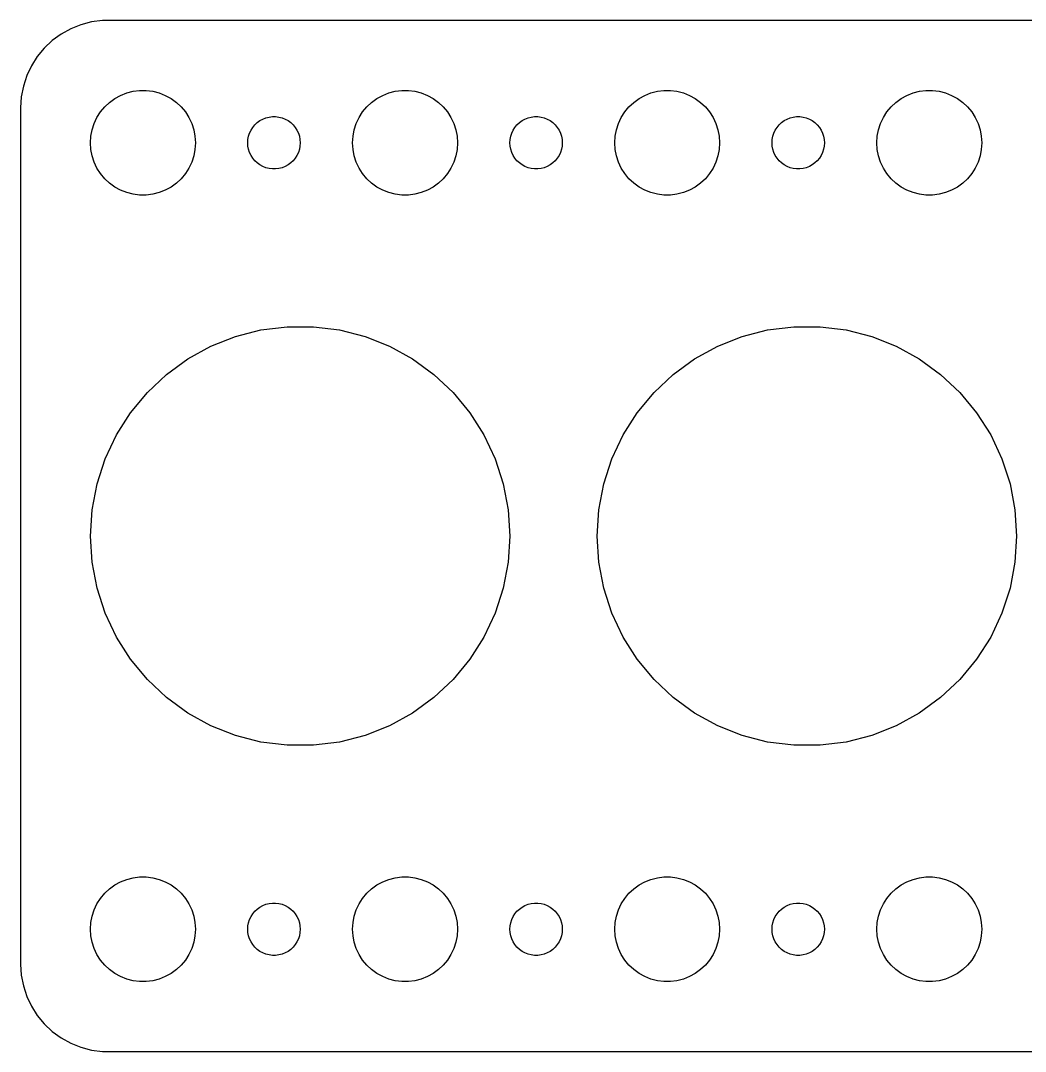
# Model space of a CAD drawing. Header units: metres. Extents: x -60 to 60, y 40 to 98.
# Drawn here: x -59.5 to -2, y 39.5 to 98.5 of the extents above; entities that cross this region are included whole.
import ezdxf

# ---------------------------------------------------------------- set-up
doc = ezdxf.new("R2010")
doc.units = ezdxf.units.M

msp = doc.modelspace()

# ---------------------------------------------------------------- linework, layer by layer
for p, q in [((-56.6289, 98.0241), (-57.1791, 97.7216)), ((-56.0451, 98.2553), (-56.6289, 98.0241)), ((-55.4369, 98.4114), (-56.0451, 98.2553)), ((-54.8139, 98.4901), (-55.4369, 98.4114)), ((54.8139, 98.4901), (-54.8139, 98.4901)), ((-57.6871, 97.3526), (-58.1448, 96.9227)), ((-57.1791, 97.7216), (-57.6871, 97.3526)), ((-58.1448, 96.9227), (-58.5451, 96.4389)), ((-58.5451, 96.4389), (-58.8815, 95.9088)), ((-58.8815, 95.9088), (-59.1489, 95.3406)), ((-59.1489, 95.3406), (-59.3429, 94.7434)), ((-59.3429, 94.7434), (-59.4606, 94.1267)), ((-53.427, 94.3532), (-53.0621, 94.4469)), ((-53.0621, 94.4469), (-52.6884, 94.4941)), ((-52.6884, 94.4941), (-52.3116, 94.4941)), ((-52.3116, 94.4941), (-51.9379, 94.4469)), ((-51.9379, 94.4469), (-51.5729, 94.3532)), ((-38.427, 94.3532), (-38.0621, 94.4469)), ((-38.0621, 94.4469), (-37.6884, 94.4941)), ((-37.6884, 94.4941), (-37.3116, 94.4941)), ((-37.3116, 94.4941), (-36.9379, 94.4469)), ((-36.9379, 94.4469), (-36.5729, 94.3532)), ((-23.427, 94.3532), (-23.0621, 94.4469)), ((-23.0621, 94.4469), (-22.6884, 94.4941)), ((-22.6884, 94.4941), (-22.3116, 94.4941)), ((-22.3116, 94.4941), (-21.9379, 94.4469)), ((-21.9379, 94.4469), (-21.5729, 94.3532)), ((-8.42705, 94.3532), (-8.06213, 94.4469)), ((-8.06213, 94.4469), (-7.68837, 94.4941)), ((-7.68837, 94.4941), (-7.31161, 94.4941)), ((-7.31161, 94.4941), (-6.93785, 94.4469)), ((-6.93785, 94.4469), (-6.57294, 94.3532)), ((-59.4606, 94.1267), (-59.5, 93.5)), ((-54.6869, 93.5536), (-54.4123, 93.8115)), ((-54.4123, 93.8115), (-54.1075, 94.033)), ((-54.1075, 94.033), (-53.7773, 94.2145)), ((-53.7773, 94.2145), (-53.427, 94.3532)), ((-51.5729, 94.3532), (-51.2227, 94.2145)), ((-51.2227, 94.2145), (-50.8925, 94.033)), ((-50.8925, 94.033), (-50.5877, 93.8115)), ((-50.5877, 93.8115), (-50.3131, 93.5536)), ((-39.6869, 93.5536), (-39.4123, 93.8115)), ((-39.4123, 93.8115), (-39.1075, 94.033)), ((-39.1075, 94.033), (-38.7773, 94.2145)), ((-38.7773, 94.2145), (-38.427, 94.3532)), ((-36.5729, 94.3532), (-36.2227, 94.2145)), ((-36.2227, 94.2145), (-35.8925, 94.033)), ((-35.8925, 94.033), (-35.5877, 93.8115)), ((-35.5877, 93.8115), (-35.3131, 93.5536)), ((-24.6869, 93.5536), (-24.4123, 93.8115)), ((-24.4123, 93.8115), (-24.1075, 94.033)), ((-24.1075, 94.033), (-23.7773, 94.2145)), ((-23.7773, 94.2145), (-23.427, 94.3532)), ((-21.5729, 94.3532), (-21.2227, 94.2145)), ((-21.2227, 94.2145), (-20.8925, 94.033)), ((-20.8925, 94.033), (-20.5877, 93.8115)), ((-20.5877, 93.8115), (-20.3131, 93.5536)), ((-9.6869, 93.5536), (-9.41226, 93.8115)), ((-9.41226, 93.8115), (-9.10747, 94.033)), ((-9.10747, 94.033), (-8.77733, 94.2145)), ((-8.77733, 94.2145), (-8.42705, 94.3532)), ((-6.57294, 94.3532), (-6.22266, 94.2145)), ((-6.22266, 94.2145), (-5.89252, 94.033)), ((-5.89252, 94.033), (-5.58772, 93.8115)), ((-5.58772, 93.8115), (-5.31308, 93.5536)), ((-59.5, 93.5), (-59.5, 44.5)), ((-55.1289, 92.9453), (-54.927, 93.2634)), ((-54.927, 93.2634), (-54.6869, 93.5536)), ((-50.3131, 93.5536), (-50.0729, 93.2634)), ((-50.0729, 93.2634), (-49.8711, 92.9453)), ((-40.1289, 92.9453), (-39.927, 93.2634)), ((-39.927, 93.2634), (-39.6869, 93.5536)), ((-35.3131, 93.5536), (-35.0729, 93.2634)), ((-35.0729, 93.2634), (-34.8711, 92.9453)), ((-25.1289, 92.9453), (-24.927, 93.2634)), ((-24.927, 93.2634), (-24.6869, 93.5536)), ((-20.3131, 93.5536), (-20.0729, 93.2634)), ((-20.0729, 93.2634), (-19.8711, 92.9453)), ((-10.1289, 92.9453), (-9.92705, 93.2634)), ((-9.92705, 93.2634), (-9.6869, 93.5536)), ((-5.31308, 93.5536), (-5.07294, 93.2634)), ((-5.07294, 93.2634), (-4.87108, 92.9453)), ((-55.4057, 92.2461), (-55.2893, 92.6044)), ((-55.2893, 92.6044), (-55.1289, 92.9453)), ((-49.8711, 92.9453), (-49.7107, 92.6044)), ((-49.7107, 92.6044), (-49.5942, 92.2461)), ((-46.0934, 92.5268), (-45.9561, 92.6558)), ((-45.9561, 92.6558), (-45.8037, 92.7665)), ((-45.8037, 92.7665), (-45.6387, 92.8572)), ((-45.6387, 92.8572), (-45.4635, 92.9266)), ((-45.4635, 92.9266), (-45.2811, 92.9734)), ((-45.2811, 92.9734), (-45.0942, 92.997)), ((-45.0942, 92.997), (-44.9058, 92.997)), ((-44.9058, 92.997), (-44.7189, 92.9734)), ((-44.7189, 92.9734), (-44.5365, 92.9266)), ((-44.5365, 92.9266), (-44.3613, 92.8572)), ((-44.3613, 92.8572), (-44.1963, 92.7665)), ((-44.1963, 92.7665), (-44.0439, 92.6558)), ((-44.0439, 92.6558), (-43.9065, 92.5268)), ((-40.4057, 92.2461), (-40.2893, 92.6044)), ((-40.2893, 92.6044), (-40.1289, 92.9453)), ((-34.8711, 92.9453), (-34.7107, 92.6044)), ((-34.7107, 92.6044), (-34.5942, 92.2461)), ((-31.0934, 92.5268), (-30.9561, 92.6558)), ((-30.9561, 92.6558), (-30.8037, 92.7665)), ((-30.8037, 92.7665), (-30.6387, 92.8572)), ((-30.6387, 92.8572), (-30.4635, 92.9266)), ((-30.4635, 92.9266), (-30.2811, 92.9734)), ((-30.2811, 92.9734), (-30.0942, 92.997)), ((-30.0942, 92.997), (-29.9058, 92.997)), ((-29.9058, 92.997), (-29.7189, 92.9734)), ((-29.7189, 92.9734), (-29.5365, 92.9266)), ((-29.5365, 92.9266), (-29.3613, 92.8572)), ((-29.3613, 92.8572), (-29.1963, 92.7665)), ((-29.1963, 92.7665), (-29.0439, 92.6558)), ((-29.0439, 92.6558), (-28.9065, 92.5268)), ((-25.4057, 92.2461), (-25.2893, 92.6044)), ((-25.2893, 92.6044), (-25.1289, 92.9453)), ((-19.8711, 92.9453), (-19.7107, 92.6044)), ((-19.7107, 92.6044), (-19.5942, 92.2461)), ((-16.0934, 92.5268), (-15.9561, 92.6558)), ((-15.9561, 92.6558), (-15.8037, 92.7665)), ((-15.8037, 92.7665), (-15.6387, 92.8572)), ((-15.6387, 92.8572), (-15.4635, 92.9266)), ((-15.4635, 92.9266), (-15.2811, 92.9734)), ((-15.2811, 92.9734), (-15.0942, 92.997)), ((-15.0942, 92.997), (-14.9058, 92.997)), ((-14.9058, 92.997), (-14.7189, 92.9734)), ((-14.7189, 92.9734), (-14.5365, 92.9266)), ((-14.5365, 92.9266), (-14.3613, 92.8572)), ((-14.3613, 92.8572), (-14.1963, 92.7665)), ((-14.1963, 92.7665), (-14.0439, 92.6558)), ((-14.0439, 92.6558), (-13.9065, 92.5268)), ((-10.4057, 92.2461), (-10.2893, 92.6044)), ((-10.2893, 92.6044), (-10.1289, 92.9453)), ((-4.87108, 92.9453), (-4.71066, 92.6044)), ((-4.71066, 92.6044), (-4.59424, 92.2461)), ((-55.4763, 91.876), (-55.4057, 92.2461)), ((-49.5942, 92.2461), (-49.5237, 91.876)), ((-46.4529, 91.873), (-46.3947, 92.0522)), ((-46.3947, 92.0522), (-46.3145, 92.2226)), ((-46.3145, 92.2226), (-46.2135, 92.3817)), ((-46.2135, 92.3817), (-46.0934, 92.5268)), ((-43.9065, 92.5268), (-43.7865, 92.3817)), ((-43.7865, 92.3817), (-43.6855, 92.2226)), ((-43.6855, 92.2226), (-43.6053, 92.0522)), ((-43.6053, 92.0522), (-43.5471, 91.873)), ((-40.4763, 91.876), (-40.4057, 92.2461)), ((-34.5942, 92.2461), (-34.5237, 91.876)), ((-31.4529, 91.873), (-31.3947, 92.0522)), ((-31.3947, 92.0522), (-31.3145, 92.2226)), ((-31.3145, 92.2226), (-31.2135, 92.3817)), ((-31.2135, 92.3817), (-31.0934, 92.5268)), ((-28.9065, 92.5268), (-28.7865, 92.3817)), ((-28.7865, 92.3817), (-28.6855, 92.2226)), ((-28.6855, 92.2226), (-28.6053, 92.0522)), ((-28.6053, 92.0522), (-28.5471, 91.873)), ((-25.4763, 91.876), (-25.4057, 92.2461)), ((-19.5942, 92.2461), (-19.5237, 91.876)), ((-16.4529, 91.873), (-16.3947, 92.0522)), ((-16.3947, 92.0522), (-16.3145, 92.2226)), ((-16.3145, 92.2226), (-16.2135, 92.3817)), ((-16.2135, 92.3817), (-16.0934, 92.5268)), ((-13.9065, 92.5268), (-13.7865, 92.3817)), ((-13.7865, 92.3817), (-13.6855, 92.2226)), ((-13.6855, 92.2226), (-13.6053, 92.0522)), ((-13.6053, 92.0522), (-13.5471, 91.873)), ((-10.4763, 91.876), (-10.4057, 92.2461)), ((-4.59424, 92.2461), (-4.52365, 91.876)), ((-55.5, 91.5), (-55.4763, 91.876)), ((-55.4763, 91.124), (-55.5, 91.5)), ((-49.5237, 91.876), (-49.5, 91.5)), ((-49.5, 91.5), (-49.5237, 91.124)), ((-46.5, 91.5), (-46.4882, 91.688)), ((-46.4882, 91.312), (-46.5, 91.5)), ((-46.4882, 91.688), (-46.4529, 91.873)), ((-43.5471, 91.873), (-43.5118, 91.688)), ((-43.5118, 91.688), (-43.5, 91.5)), ((-43.5, 91.5), (-43.5118, 91.312)), ((-40.5, 91.5), (-40.4763, 91.876)), ((-40.4763, 91.124), (-40.5, 91.5)), ((-34.5237, 91.876), (-34.5, 91.5)), ((-34.5, 91.5), (-34.5237, 91.124)), ((-31.5, 91.5), (-31.4882, 91.688)), ((-31.4882, 91.312), (-31.5, 91.5)), ((-31.4882, 91.688), (-31.4529, 91.873)), ((-28.5471, 91.873), (-28.5118, 91.688)), ((-28.5118, 91.688), (-28.5, 91.5)), ((-28.5, 91.5), (-28.5118, 91.312)), ((-25.5, 91.5), (-25.4763, 91.876)), ((-25.4763, 91.124), (-25.5, 91.5)), ((-19.5237, 91.876), (-19.5, 91.5)), ((-19.5, 91.5), (-19.5237, 91.124)), ((-16.5, 91.5), (-16.4882, 91.688)), ((-16.4882, 91.312), (-16.5, 91.5)), ((-16.4882, 91.688), (-16.4529, 91.873)), ((-13.5471, 91.873), (-13.5118, 91.688)), ((-13.5118, 91.688), (-13.5, 91.5)), ((-13.5, 91.5), (-13.5118, 91.312)), ((-10.5, 91.5), (-10.4763, 91.876)), ((-10.4763, 91.124), (-10.5, 91.5)), ((-4.52365, 91.876), (-4.5, 91.5)), ((-4.5, 91.5), (-4.52365, 91.124)), ((-55.4057, 90.7539), (-55.4763, 91.124)), ((-49.5237, 91.124), (-49.5942, 90.7539)), ((-46.4529, 91.127), (-46.4882, 91.312)), ((-46.3947, 90.9478), (-46.4529, 91.127)), ((-46.3145, 90.7774), (-46.3947, 90.9478)), ((-43.6053, 90.9478), (-43.6855, 90.7774)), ((-43.5471, 91.127), (-43.6053, 90.9478)), ((-43.5118, 91.312), (-43.5471, 91.127)), ((-40.4057, 90.7539), (-40.4763, 91.124)), ((-34.5237, 91.124), (-34.5942, 90.7539)), ((-31.4529, 91.127), (-31.4882, 91.312)), ((-31.3947, 90.9478), (-31.4529, 91.127)), ((-31.3145, 90.7774), (-31.3947, 90.9478)), ((-28.6053, 90.9478), (-28.6855, 90.7774)), ((-28.5471, 91.127), (-28.6053, 90.9478)), ((-28.5118, 91.312), (-28.5471, 91.127)), ((-25.4057, 90.7539), (-25.4763, 91.124)), ((-19.5237, 91.124), (-19.5942, 90.7539)), ((-16.4529, 91.127), (-16.4882, 91.312)), ((-16.3947, 90.9478), (-16.4529, 91.127)), ((-16.3145, 90.7774), (-16.3947, 90.9478)), ((-13.6053, 90.9478), (-13.6855, 90.7774)), ((-13.5471, 91.127), (-13.6053, 90.9478)), ((-13.5118, 91.312), (-13.5471, 91.127)), ((-10.4057, 90.7539), (-10.4763, 91.124)), ((-4.52365, 91.124), (-4.59424, 90.7539)), ((-55.2893, 90.3956), (-55.4057, 90.7539)), ((-55.1289, 90.0547), (-55.2893, 90.3956)), ((-49.7107, 90.3956), (-49.8711, 90.0547)), ((-49.5942, 90.7539), (-49.7107, 90.3956)), ((-46.2135, 90.6183), (-46.3145, 90.7774)), ((-46.0934, 90.4732), (-46.2135, 90.6183)), ((-45.9561, 90.3442), (-46.0934, 90.4732)), ((-45.8037, 90.2335), (-45.9561, 90.3442)), ((-44.0439, 90.3442), (-44.1963, 90.2335)), ((-43.9065, 90.4732), (-44.0439, 90.3442)), ((-43.7865, 90.6183), (-43.9065, 90.4732)), ((-43.6855, 90.7774), (-43.7865, 90.6183)), ((-40.2893, 90.3956), (-40.4057, 90.7539)), ((-40.1289, 90.0547), (-40.2893, 90.3956)), ((-34.7107, 90.3956), (-34.8711, 90.0547)), ((-34.5942, 90.7539), (-34.7107, 90.3956)), ((-31.2135, 90.6183), (-31.3145, 90.7774)), ((-31.0934, 90.4732), (-31.2135, 90.6183)), ((-30.9561, 90.3442), (-31.0934, 90.4732)), ((-30.8037, 90.2335), (-30.9561, 90.3442)), ((-29.0439, 90.3442), (-29.1963, 90.2335)), ((-28.9065, 90.4732), (-29.0439, 90.3442)), ((-28.7865, 90.6183), (-28.9065, 90.4732)), ((-28.6855, 90.7774), (-28.7865, 90.6183)), ((-25.2893, 90.3956), (-25.4057, 90.7539)), ((-25.1289, 90.0547), (-25.2893, 90.3956)), ((-19.7107, 90.3956), (-19.8711, 90.0547)), ((-19.5942, 90.7539), (-19.7107, 90.3956)), ((-16.2135, 90.6183), (-16.3145, 90.7774)), ((-16.0934, 90.4732), (-16.2135, 90.6183)), ((-15.9561, 90.3442), (-16.0934, 90.4732)), ((-15.8037, 90.2335), (-15.9561, 90.3442)), ((-14.0439, 90.3442), (-14.1963, 90.2335)), ((-13.9065, 90.4732), (-14.0439, 90.3442)), ((-13.7865, 90.6183), (-13.9065, 90.4732)), ((-13.6855, 90.7774), (-13.7865, 90.6183)), ((-10.2893, 90.3956), (-10.4057, 90.7539)), ((-10.1289, 90.0547), (-10.2893, 90.3956)), ((-4.71066, 90.3956), (-4.87108, 90.0547)), ((-4.59424, 90.7539), (-4.71066, 90.3956)), ((-54.927, 89.7366), (-55.1289, 90.0547)), ((-54.6869, 89.4464), (-54.927, 89.7366)), ((-50.0729, 89.7366), (-50.3131, 89.4464)), ((-49.8711, 90.0547), (-50.0729, 89.7366)), ((-45.6387, 90.1427), (-45.8037, 90.2335)), ((-45.4635, 90.0734), (-45.6387, 90.1427)), ((-45.2811, 90.0266), (-45.4635, 90.0734)), ((-45.0942, 90.003), (-45.2811, 90.0266)), ((-44.9058, 90.003), (-45.0942, 90.003)), ((-44.7189, 90.0266), (-44.9058, 90.003)), ((-44.5365, 90.0734), (-44.7189, 90.0266)), ((-44.3613, 90.1427), (-44.5365, 90.0734)), ((-44.1963, 90.2335), (-44.3613, 90.1427)), ((-39.927, 89.7366), (-40.1289, 90.0547)), ((-39.6869, 89.4464), (-39.927, 89.7366)), ((-35.0729, 89.7366), (-35.3131, 89.4464)), ((-34.8711, 90.0547), (-35.0729, 89.7366)), ((-30.6387, 90.1427), (-30.8037, 90.2335)), ((-30.4635, 90.0734), (-30.6387, 90.1427)), ((-30.2811, 90.0266), (-30.4635, 90.0734)), ((-30.0942, 90.003), (-30.2811, 90.0266)), ((-29.9058, 90.003), (-30.0942, 90.003)), ((-29.7189, 90.0266), (-29.9058, 90.003)), ((-29.5365, 90.0734), (-29.7189, 90.0266)), ((-29.3613, 90.1427), (-29.5365, 90.0734)), ((-29.1963, 90.2335), (-29.3613, 90.1427)), ((-24.927, 89.7366), (-25.1289, 90.0547)), ((-24.6869, 89.4464), (-24.927, 89.7366)), ((-20.0729, 89.7366), (-20.3131, 89.4464)), ((-19.8711, 90.0547), (-20.0729, 89.7366)), ((-15.6387, 90.1427), (-15.8037, 90.2335)), ((-15.4635, 90.0734), (-15.6387, 90.1427)), ((-15.2811, 90.0266), (-15.4635, 90.0734)), ((-15.0942, 90.003), (-15.2811, 90.0266)), ((-14.9058, 90.003), (-15.0942, 90.003)), ((-14.7189, 90.0266), (-14.9058, 90.003)), ((-14.5365, 90.0734), (-14.7189, 90.0266)), ((-14.3613, 90.1427), (-14.5365, 90.0734)), ((-14.1963, 90.2335), (-14.3613, 90.1427)), ((-9.92705, 89.7366), (-10.1289, 90.0547)), ((-9.6869, 89.4464), (-9.92705, 89.7366)), ((-5.07294, 89.7366), (-5.31308, 89.4464)), ((-4.87108, 90.0547), (-5.07294, 89.7366)), ((-54.4123, 89.1884), (-54.6869, 89.4464)), ((-54.1075, 88.967), (-54.4123, 89.1884)), ((-50.5877, 89.1884), (-50.8925, 88.967)), ((-50.3131, 89.4464), (-50.5877, 89.1884)), ((-39.4123, 89.1884), (-39.6869, 89.4464)), ((-39.1075, 88.967), (-39.4123, 89.1884)), ((-35.5877, 89.1884), (-35.8925, 88.967)), ((-35.3131, 89.4464), (-35.5877, 89.1884)), ((-24.4123, 89.1884), (-24.6869, 89.4464)), ((-24.1075, 88.967), (-24.4123, 89.1884)), ((-20.5877, 89.1884), (-20.8925, 88.967)), ((-20.3131, 89.4464), (-20.5877, 89.1884)), ((-9.41226, 89.1884), (-9.6869, 89.4464)), ((-9.10747, 88.967), (-9.41226, 89.1884)), ((-5.58772, 89.1884), (-5.89252, 88.967)), ((-5.31308, 89.4464), (-5.58772, 89.1884)), ((-53.7773, 88.7855), (-54.1075, 88.967)), ((-53.427, 88.6468), (-53.7773, 88.7855)), ((-53.0621, 88.5531), (-53.427, 88.6468)), ((-52.6884, 88.5059), (-53.0621, 88.5531)), ((-52.3116, 88.5059), (-52.6884, 88.5059)), ((-51.9379, 88.5531), (-52.3116, 88.5059)), ((-51.5729, 88.6468), (-51.9379, 88.5531)), ((-51.2227, 88.7855), (-51.5729, 88.6468)), ((-50.8925, 88.967), (-51.2227, 88.7855)), ((-38.7773, 88.7855), (-39.1075, 88.967)), ((-38.427, 88.6468), (-38.7773, 88.7855)), ((-38.0621, 88.5531), (-38.427, 88.6468)), ((-37.6884, 88.5059), (-38.0621, 88.5531)), ((-37.3116, 88.5059), (-37.6884, 88.5059)), ((-36.9379, 88.5531), (-37.3116, 88.5059)), ((-36.5729, 88.6468), (-36.9379, 88.5531)), ((-36.2227, 88.7855), (-36.5729, 88.6468)), ((-35.8925, 88.967), (-36.2227, 88.7855)), ((-23.7773, 88.7855), (-24.1075, 88.967)), ((-23.427, 88.6468), (-23.7773, 88.7855)), ((-23.0621, 88.5531), (-23.427, 88.6468)), ((-22.6884, 88.5059), (-23.0621, 88.5531)), ((-22.3116, 88.5059), (-22.6884, 88.5059)), ((-21.9379, 88.5531), (-22.3116, 88.5059)), ((-21.5729, 88.6468), (-21.9379, 88.5531)), ((-21.2227, 88.7855), (-21.5729, 88.6468)), ((-20.8925, 88.967), (-21.2227, 88.7855)), ((-8.77733, 88.7855), (-9.10747, 88.967)), ((-8.42705, 88.6468), (-8.77733, 88.7855)), ((-8.06213, 88.5531), (-8.42705, 88.6468)), ((-7.68837, 88.5059), (-8.06213, 88.5531)), ((-7.31161, 88.5059), (-7.68837, 88.5059)), ((-6.93785, 88.5531), (-7.31161, 88.5059)), ((-6.57294, 88.6468), (-6.93785, 88.5531)), ((-6.22266, 88.7855), (-6.57294, 88.6468)), ((-5.89252, 88.967), (-6.22266, 88.7855)), ((-45.7486, 80.7874), (-44.2535, 80.9763)), ((-44.2535, 80.9763), (-42.7465, 80.9763)), ((-42.7465, 80.9763), (-41.2514, 80.7874)), ((-16.7486, 80.7874), (-15.2535, 80.9763)), ((-15.2535, 80.9763), (-13.7465, 80.9763)), ((-13.7465, 80.9763), (-12.2514, 80.7874)), ((-48.6093, 79.8579), (-47.2082, 80.4127)), ((-47.2082, 80.4127), (-45.7486, 80.7874)), ((-41.2514, 80.7874), (-39.7918, 80.4127)), ((-39.7918, 80.4127), (-38.3906, 79.8579)), ((-19.6093, 79.8579), (-18.2082, 80.4127)), ((-18.2082, 80.4127), (-16.7486, 80.7874)), ((-12.2514, 80.7874), (-10.7918, 80.4127)), ((-10.7918, 80.4127), (-9.39064, 79.8579)), ((-49.9299, 79.1319), (-48.6093, 79.8579)), ((-38.3906, 79.8579), (-37.0701, 79.1319)), ((-20.9299, 79.1319), (-19.6093, 79.8579)), ((-9.39064, 79.8579), (-8.07007, 79.1319)), ((-51.1491, 78.2462), (-49.9299, 79.1319)), ((-37.0701, 79.1319), (-35.8509, 78.2462)), ((-22.1491, 78.2462), (-20.9299, 79.1319)), ((-8.07007, 79.1319), (-6.85091, 78.2462)), ((-52.2476, 77.2146), (-51.1491, 78.2462)), ((-35.8509, 78.2462), (-34.7524, 77.2146)), ((-23.2476, 77.2146), (-22.1491, 78.2462)), ((-6.85091, 78.2462), (-5.75237, 77.2146)), ((-53.2082, 76.0534), (-52.2476, 77.2146)), ((-34.7524, 77.2146), (-33.7918, 76.0534)), ((-24.2082, 76.0534), (-23.2476, 77.2146)), ((-5.75237, 77.2146), (-4.79179, 76.0534)), ((-54.0157, 74.781), (-53.2082, 76.0534)), ((-33.7918, 76.0534), (-32.9843, 74.781)), ((-25.0157, 74.781), (-24.2082, 76.0534)), ((-4.79179, 76.0534), (-3.98431, 74.781)), ((-54.6573, 73.4175), (-54.0157, 74.781)), ((-32.9843, 74.781), (-32.3427, 73.4175)), ((-25.6573, 73.4175), (-25.0157, 74.781)), ((-3.98431, 74.781), (-3.34268, 73.4175)), ((-55.123, 71.9843), (-54.6573, 73.4175)), ((-32.3427, 73.4175), (-31.877, 71.9843)), ((-26.123, 71.9843), (-25.6573, 73.4175)), ((-3.34268, 73.4175), (-2.877, 71.9843)), ((-55.4054, 70.504), (-55.123, 71.9843)), ((-31.877, 71.9843), (-31.5946, 70.504)), ((-26.4054, 70.504), (-26.123, 71.9843)), ((-2.877, 71.9843), (-2.59462, 70.504)), ((-55.5, 69), (-55.4054, 70.504)), ((-31.5946, 70.504), (-31.5, 69)), ((-26.5, 69), (-26.4054, 70.504)), ((-2.59462, 70.504), (-2.5, 69)), ((-55.4054, 67.496), (-55.5, 69)), ((-31.5, 69), (-31.5946, 67.496)), ((-26.4054, 67.496), (-26.5, 69)), ((-2.5, 69), (-2.59462, 67.496)), ((-55.123, 66.0157), (-55.4054, 67.496)), ((-31.5946, 67.496), (-31.877, 66.0157)), ((-26.123, 66.0157), (-26.4054, 67.496)), ((-2.59462, 67.496), (-2.877, 66.0157)), ((-54.6573, 64.5825), (-55.123, 66.0157)), ((-31.877, 66.0157), (-32.3427, 64.5825)), ((-25.6573, 64.5825), (-26.123, 66.0157)), ((-2.877, 66.0157), (-3.34268, 64.5825)), ((-54.0157, 63.219), (-54.6573, 64.5825)), ((-32.3427, 64.5825), (-32.9843, 63.219)), ((-25.0157, 63.219), (-25.6573, 64.5825)), ((-3.34268, 64.5825), (-3.98431, 63.219)), ((-53.2082, 61.9466), (-54.0157, 63.219)), ((-32.9843, 63.219), (-33.7918, 61.9466)), ((-24.2082, 61.9466), (-25.0157, 63.219)), ((-3.98431, 63.219), (-4.79179, 61.9466)), ((-52.2476, 60.7854), (-53.2082, 61.9466)), ((-33.7918, 61.9466), (-34.7524, 60.7854)), ((-23.2476, 60.7854), (-24.2082, 61.9466)), ((-4.79179, 61.9466), (-5.75237, 60.7854)), ((-51.1491, 59.7538), (-52.2476, 60.7854)), ((-34.7524, 60.7854), (-35.8509, 59.7538)), ((-22.1491, 59.7538), (-23.2476, 60.7854)), ((-5.75237, 60.7854), (-6.85091, 59.7538)), ((-49.9299, 58.8681), (-51.1491, 59.7538)), ((-35.8509, 59.7538), (-37.0701, 58.8681)), ((-20.9299, 58.8681), (-22.1491, 59.7538)), ((-6.85091, 59.7538), (-8.07007, 58.8681)), ((-48.6093, 58.1421), (-49.9299, 58.8681)), ((-37.0701, 58.8681), (-38.3906, 58.1421)), ((-19.6093, 58.1421), (-20.9299, 58.8681)), ((-8.07007, 58.8681), (-9.39064, 58.1421)), ((-47.2082, 57.5873), (-48.6093, 58.1421)), ((-38.3906, 58.1421), (-39.7918, 57.5873)), ((-18.2082, 57.5873), (-19.6093, 58.1421)), ((-9.39064, 58.1421), (-10.7918, 57.5873)), ((-45.7486, 57.2126), (-47.2082, 57.5873)), ((-44.2535, 57.0237), (-45.7486, 57.2126)), ((-41.2514, 57.2126), (-42.7465, 57.0237)), ((-39.7918, 57.5873), (-41.2514, 57.2126)), ((-16.7486, 57.2126), (-18.2082, 57.5873)), ((-15.2535, 57.0237), (-16.7486, 57.2126)), ((-12.2514, 57.2126), (-13.7465, 57.0237)), ((-10.7918, 57.5873), (-12.2514, 57.2126)), ((-42.7465, 57.0237), (-44.2535, 57.0237)), ((-13.7465, 57.0237), (-15.2535, 57.0237)), ((-54.4123, 48.8116), (-54.1075, 49.033)), ((-54.1075, 49.033), (-53.7773, 49.2145)), ((-53.7773, 49.2145), (-53.427, 49.3532)), ((-53.427, 49.3532), (-53.0621, 49.4469)), ((-53.0621, 49.4469), (-52.6884, 49.4941)), ((-52.6884, 49.4941), (-52.3116, 49.4941)), ((-52.3116, 49.4941), (-51.9379, 49.4469)), ((-51.9379, 49.4469), (-51.5729, 49.3532)), ((-51.5729, 49.3532), (-51.2227, 49.2145)), ((-51.2227, 49.2145), (-50.8925, 49.033)), ((-50.8925, 49.033), (-50.5877, 48.8116)), ((-39.4123, 48.8116), (-39.1075, 49.033)), ((-39.1075, 49.033), (-38.7773, 49.2145)), ((-38.7773, 49.2145), (-38.427, 49.3532)), ((-38.427, 49.3532), (-38.0621, 49.4469)), ((-38.0621, 49.4469), (-37.6884, 49.4941)), ((-37.6884, 49.4941), (-37.3116, 49.4941)), ((-37.3116, 49.4941), (-36.9379, 49.4469)), ((-36.9379, 49.4469), (-36.5729, 49.3532)), ((-36.5729, 49.3532), (-36.2227, 49.2145)), ((-36.2227, 49.2145), (-35.8925, 49.033)), ((-35.8925, 49.033), (-35.5877, 48.8116)), ((-24.4123, 48.8116), (-24.1075, 49.033)), ((-24.1075, 49.033), (-23.7773, 49.2145)), ((-23.7773, 49.2145), (-23.427, 49.3532)), ((-23.427, 49.3532), (-23.0621, 49.4469)), ((-23.0621, 49.4469), (-22.6884, 49.4941)), ((-22.6884, 49.4941), (-22.3116, 49.4941)), ((-22.3116, 49.4941), (-21.9379, 49.4469)), ((-21.9379, 49.4469), (-21.5729, 49.3532)), ((-21.5729, 49.3532), (-21.2227, 49.2145)), ((-21.2227, 49.2145), (-20.8925, 49.033)), ((-20.8925, 49.033), (-20.5877, 48.8116)), ((-9.41226, 48.8116), (-9.10747, 49.033)), ((-9.10747, 49.033), (-8.77733, 49.2145)), ((-8.77733, 49.2145), (-8.42705, 49.3532)), ((-8.42705, 49.3532), (-8.06213, 49.4469)), ((-8.06213, 49.4469), (-7.68837, 49.4941)), ((-7.68837, 49.4941), (-7.31161, 49.4941)), ((-7.31161, 49.4941), (-6.93785, 49.4469)), ((-6.93785, 49.4469), (-6.57294, 49.3532)), ((-6.57294, 49.3532), (-6.22266, 49.2145)), ((-6.22266, 49.2145), (-5.89252, 49.033)), ((-5.89252, 49.033), (-5.58772, 48.8116)), ((-54.927, 48.2634), (-54.6869, 48.5536)), ((-54.6869, 48.5536), (-54.4123, 48.8116)), ((-50.5877, 48.8116), (-50.3131, 48.5536)), ((-50.3131, 48.5536), (-50.0729, 48.2634)), ((-39.927, 48.2634), (-39.6869, 48.5536)), ((-39.6869, 48.5536), (-39.4123, 48.8116)), ((-35.5877, 48.8116), (-35.3131, 48.5536)), ((-35.3131, 48.5536), (-35.0729, 48.2634)), ((-24.927, 48.2634), (-24.6869, 48.5536)), ((-24.6869, 48.5536), (-24.4123, 48.8116)), ((-20.5877, 48.8116), (-20.3131, 48.5536)), ((-20.3131, 48.5536), (-20.0729, 48.2634)), ((-9.92705, 48.2634), (-9.6869, 48.5536)), ((-9.6869, 48.5536), (-9.41226, 48.8116)), ((-5.58772, 48.8116), (-5.31308, 48.5536)), ((-5.31308, 48.5536), (-5.07294, 48.2634)), ((-55.2893, 47.6044), (-55.1289, 47.9453)), ((-55.1289, 47.9453), (-54.927, 48.2634)), ((-50.0729, 48.2634), (-49.8711, 47.9453)), ((-49.8711, 47.9453), (-49.7107, 47.6044)), ((-45.8037, 47.7665), (-45.6387, 47.8573)), ((-45.6387, 47.8573), (-45.4635, 47.9266)), ((-45.4635, 47.9266), (-45.2811, 47.9734)), ((-45.2811, 47.9734), (-45.0942, 47.997)), ((-45.0942, 47.997), (-44.9058, 47.997)), ((-44.9058, 47.997), (-44.7189, 47.9734)), ((-44.7189, 47.9734), (-44.5365, 47.9266)), ((-44.5365, 47.9266), (-44.3613, 47.8573)), ((-44.3613, 47.8573), (-44.1963, 47.7665)), ((-40.2893, 47.6044), (-40.1289, 47.9453)), ((-40.1289, 47.9453), (-39.927, 48.2634)), ((-35.0729, 48.2634), (-34.8711, 47.9453)), ((-34.8711, 47.9453), (-34.7107, 47.6044)), ((-30.8037, 47.7665), (-30.6387, 47.8573)), ((-30.6387, 47.8573), (-30.4635, 47.9266)), ((-30.4635, 47.9266), (-30.2811, 47.9734)), ((-30.2811, 47.9734), (-30.0942, 47.997)), ((-30.0942, 47.997), (-29.9058, 47.997)), ((-29.9058, 47.997), (-29.7189, 47.9734)), ((-29.7189, 47.9734), (-29.5365, 47.9266)), ((-29.5365, 47.9266), (-29.3613, 47.8573)), ((-29.3613, 47.8573), (-29.1963, 47.7665)), ((-25.2893, 47.6044), (-25.1289, 47.9453)), ((-25.1289, 47.9453), (-24.927, 48.2634)), ((-20.0729, 48.2634), (-19.8711, 47.9453)), ((-19.8711, 47.9453), (-19.7107, 47.6044)), ((-15.8037, 47.7665), (-15.6387, 47.8573)), ((-15.6387, 47.8573), (-15.4635, 47.9266)), ((-15.4635, 47.9266), (-15.2811, 47.9734)), ((-15.2811, 47.9734), (-15.0942, 47.997)), ((-15.0942, 47.997), (-14.9058, 47.997)), ((-14.9058, 47.997), (-14.7189, 47.9734)), ((-14.7189, 47.9734), (-14.5365, 47.9266)), ((-14.5365, 47.9266), (-14.3613, 47.8573)), ((-14.3613, 47.8573), (-14.1963, 47.7665)), ((-10.2893, 47.6044), (-10.1289, 47.9453)), ((-10.1289, 47.9453), (-9.92705, 48.2634)), ((-5.07294, 48.2634), (-4.87108, 47.9453)), ((-4.87108, 47.9453), (-4.71066, 47.6044)), ((-55.4763, 46.876), (-55.4057, 47.2461)), ((-55.4057, 47.2461), (-55.2893, 47.6044)), ((-49.7107, 47.6044), (-49.5942, 47.2461)), ((-49.5942, 47.2461), (-49.5237, 46.876)), ((-46.3947, 47.0522), (-46.3145, 47.2226)), ((-46.3145, 47.2226), (-46.2135, 47.3817)), ((-46.2135, 47.3817), (-46.0934, 47.5268)), ((-46.0934, 47.5268), (-45.9561, 47.6558)), ((-45.9561, 47.6558), (-45.8037, 47.7665)), ((-44.1963, 47.7665), (-44.0439, 47.6558)), ((-44.0439, 47.6558), (-43.9065, 47.5268)), ((-43.9065, 47.5268), (-43.7865, 47.3817)), ((-43.7865, 47.3817), (-43.6855, 47.2226)), ((-43.6855, 47.2226), (-43.6053, 47.0522)), ((-40.4763, 46.876), (-40.4057, 47.2461)), ((-40.4057, 47.2461), (-40.2893, 47.6044)), ((-34.7107, 47.6044), (-34.5942, 47.2461)), ((-34.5942, 47.2461), (-34.5237, 46.876)), ((-31.3947, 47.0522), (-31.3145, 47.2226)), ((-31.3145, 47.2226), (-31.2135, 47.3817)), ((-31.2135, 47.3817), (-31.0934, 47.5268)), ((-31.0934, 47.5268), (-30.9561, 47.6558)), ((-30.9561, 47.6558), (-30.8037, 47.7665)), ((-29.1963, 47.7665), (-29.0439, 47.6558)), ((-29.0439, 47.6558), (-28.9065, 47.5268)), ((-28.9065, 47.5268), (-28.7865, 47.3817)), ((-28.7865, 47.3817), (-28.6855, 47.2226)), ((-28.6855, 47.2226), (-28.6053, 47.0522)), ((-25.4763, 46.876), (-25.4057, 47.2461)), ((-25.4057, 47.2461), (-25.2893, 47.6044)), ((-19.7107, 47.6044), (-19.5942, 47.2461)), ((-19.5942, 47.2461), (-19.5237, 46.876)), ((-16.3947, 47.0522), (-16.3145, 47.2226)), ((-16.3145, 47.2226), (-16.2135, 47.3817)), ((-16.2135, 47.3817), (-16.0934, 47.5268)), ((-16.0934, 47.5268), (-15.9561, 47.6558)), ((-15.9561, 47.6558), (-15.8037, 47.7665)), ((-14.1963, 47.7665), (-14.0439, 47.6558)), ((-14.0439, 47.6558), (-13.9065, 47.5268)), ((-13.9065, 47.5268), (-13.7865, 47.3817)), ((-13.7865, 47.3817), (-13.6855, 47.2226)), ((-13.6855, 47.2226), (-13.6053, 47.0522)), ((-10.4763, 46.876), (-10.4057, 47.2461)), ((-10.4057, 47.2461), (-10.2893, 47.6044)), ((-4.71066, 47.6044), (-4.59424, 47.2461)), ((-4.59424, 47.2461), (-4.52365, 46.876)), ((-55.5, 46.5), (-55.4763, 46.876)), ((-49.5237, 46.876), (-49.5, 46.5)), ((-46.5, 46.5), (-46.4882, 46.688)), ((-46.4882, 46.688), (-46.4529, 46.873)), ((-46.4529, 46.873), (-46.3947, 47.0522)), ((-43.6053, 47.0522), (-43.5471, 46.873)), ((-43.5471, 46.873), (-43.5118, 46.688)), ((-43.5118, 46.688), (-43.5, 46.5)), ((-40.5, 46.5), (-40.4763, 46.876)), ((-34.5237, 46.876), (-34.5, 46.5)), ((-31.5, 46.5), (-31.4882, 46.688)), ((-31.4882, 46.688), (-31.4529, 46.873)), ((-31.4529, 46.873), (-31.3947, 47.0522)), ((-28.6053, 47.0522), (-28.5471, 46.873)), ((-28.5471, 46.873), (-28.5118, 46.688)), ((-28.5118, 46.688), (-28.5, 46.5)), ((-25.5, 46.5), (-25.4763, 46.876)), ((-19.5237, 46.876), (-19.5, 46.5)), ((-16.5, 46.5), (-16.4882, 46.688)), ((-16.4882, 46.688), (-16.4529, 46.873)), ((-16.4529, 46.873), (-16.3947, 47.0522)), ((-13.6053, 47.0522), (-13.5471, 46.873)), ((-13.5471, 46.873), (-13.5118, 46.688)), ((-13.5118, 46.688), (-13.5, 46.5)), ((-10.5, 46.5), (-10.4763, 46.876)), ((-4.52365, 46.876), (-4.5, 46.5)), ((-55.4763, 46.124), (-55.5, 46.5)), ((-55.4057, 45.7539), (-55.4763, 46.124)), ((-49.5237, 46.124), (-49.5942, 45.7539)), ((-49.5, 46.5), (-49.5237, 46.124)), ((-46.4882, 46.312), (-46.5, 46.5)), ((-46.4529, 46.127), (-46.4882, 46.312)), ((-46.3947, 45.9478), (-46.4529, 46.127)), ((-43.5471, 46.127), (-43.6053, 45.9478)), ((-43.5118, 46.312), (-43.5471, 46.127)), ((-43.5, 46.5), (-43.5118, 46.312)), ((-40.4763, 46.124), (-40.5, 46.5)), ((-40.4057, 45.7539), (-40.4763, 46.124)), ((-34.5237, 46.124), (-34.5942, 45.7539)), ((-34.5, 46.5), (-34.5237, 46.124)), ((-31.4882, 46.312), (-31.5, 46.5)), ((-31.4529, 46.127), (-31.4882, 46.312)), ((-31.3947, 45.9478), (-31.4529, 46.127)), ((-28.5471, 46.127), (-28.6053, 45.9478)), ((-28.5118, 46.312), (-28.5471, 46.127)), ((-28.5, 46.5), (-28.5118, 46.312)), ((-25.4763, 46.124), (-25.5, 46.5)), ((-25.4057, 45.7539), (-25.4763, 46.124)), ((-19.5237, 46.124), (-19.5942, 45.7539)), ((-19.5, 46.5), (-19.5237, 46.124)), ((-16.4882, 46.312), (-16.5, 46.5)), ((-16.4529, 46.127), (-16.4882, 46.312)), ((-16.3947, 45.9478), (-16.4529, 46.127)), ((-13.5471, 46.127), (-13.6053, 45.9478)), ((-13.5118, 46.312), (-13.5471, 46.127)), ((-13.5, 46.5), (-13.5118, 46.312)), ((-10.4763, 46.124), (-10.5, 46.5)), ((-10.4057, 45.7539), (-10.4763, 46.124)), ((-4.52365, 46.124), (-4.59424, 45.7539)), ((-4.5, 46.5), (-4.52365, 46.124)), ((-55.2893, 45.3956), (-55.4057, 45.7539)), ((-49.5942, 45.7539), (-49.7107, 45.3956)), ((-46.3145, 45.7774), (-46.3947, 45.9478)), ((-46.2135, 45.6183), (-46.3145, 45.7774)), ((-46.0934, 45.4732), (-46.2135, 45.6183)), ((-45.9561, 45.3442), (-46.0934, 45.4732)), ((-43.9065, 45.4732), (-44.0439, 45.3442)), ((-43.7865, 45.6183), (-43.9065, 45.4732)), ((-43.6855, 45.7774), (-43.7865, 45.6183)), ((-43.6053, 45.9478), (-43.6855, 45.7774)), ((-40.2893, 45.3956), (-40.4057, 45.7539)), ((-34.5942, 45.7539), (-34.7107, 45.3956)), ((-31.3145, 45.7774), (-31.3947, 45.9478)), ((-31.2135, 45.6183), (-31.3145, 45.7774)), ((-31.0934, 45.4732), (-31.2135, 45.6183)), ((-30.9561, 45.3442), (-31.0934, 45.4732)), ((-28.9065, 45.4732), (-29.0439, 45.3442)), ((-28.7865, 45.6183), (-28.9065, 45.4732)), ((-28.6855, 45.7774), (-28.7865, 45.6183)), ((-28.6053, 45.9478), (-28.6855, 45.7774)), ((-25.2893, 45.3956), (-25.4057, 45.7539)), ((-19.5942, 45.7539), (-19.7107, 45.3956)), ((-16.3145, 45.7774), (-16.3947, 45.9478)), ((-16.2135, 45.6183), (-16.3145, 45.7774)), ((-16.0934, 45.4732), (-16.2135, 45.6183)), ((-15.9561, 45.3442), (-16.0934, 45.4732)), ((-13.9065, 45.4732), (-14.0439, 45.3442)), ((-13.7865, 45.6183), (-13.9065, 45.4732)), ((-13.6855, 45.7774), (-13.7865, 45.6183)), ((-13.6053, 45.9478), (-13.6855, 45.7774)), ((-10.2893, 45.3956), (-10.4057, 45.7539)), ((-4.59424, 45.7539), (-4.71066, 45.3956)), ((-55.1289, 45.0547), (-55.2893, 45.3956)), ((-54.927, 44.7366), (-55.1289, 45.0547)), ((-49.8711, 45.0547), (-50.0729, 44.7366)), ((-49.7107, 45.3956), (-49.8711, 45.0547)), ((-45.8037, 45.2335), (-45.9561, 45.3442)), ((-45.6387, 45.1428), (-45.8037, 45.2335)), ((-45.4635, 45.0734), (-45.6387, 45.1428)), ((-45.2811, 45.0266), (-45.4635, 45.0734)), ((-45.0942, 45.003), (-45.2811, 45.0266)), ((-44.9058, 45.003), (-45.0942, 45.003)), ((-44.7189, 45.0266), (-44.9058, 45.003)), ((-44.5365, 45.0734), (-44.7189, 45.0266)), ((-44.3613, 45.1428), (-44.5365, 45.0734)), ((-44.1963, 45.2335), (-44.3613, 45.1428)), ((-44.0439, 45.3442), (-44.1963, 45.2335)), ((-40.1289, 45.0547), (-40.2893, 45.3956)), ((-39.927, 44.7366), (-40.1289, 45.0547)), ((-34.8711, 45.0547), (-35.0729, 44.7366)), ((-34.7107, 45.3956), (-34.8711, 45.0547)), ((-30.8037, 45.2335), (-30.9561, 45.3442)), ((-30.6387, 45.1428), (-30.8037, 45.2335)), ((-30.4635, 45.0734), (-30.6387, 45.1428)), ((-30.2811, 45.0266), (-30.4635, 45.0734)), ((-30.0942, 45.003), (-30.2811, 45.0266)), ((-29.9058, 45.003), (-30.0942, 45.003)), ((-29.7189, 45.0266), (-29.9058, 45.003)), ((-29.5365, 45.0734), (-29.7189, 45.0266)), ((-29.3613, 45.1428), (-29.5365, 45.0734)), ((-29.1963, 45.2335), (-29.3613, 45.1428)), ((-29.0439, 45.3442), (-29.1963, 45.2335)), ((-25.1289, 45.0547), (-25.2893, 45.3956)), ((-24.927, 44.7366), (-25.1289, 45.0547)), ((-19.8711, 45.0547), (-20.0729, 44.7366)), ((-19.7107, 45.3956), (-19.8711, 45.0547)), ((-15.8037, 45.2335), (-15.9561, 45.3442)), ((-15.6387, 45.1428), (-15.8037, 45.2335)), ((-15.4635, 45.0734), (-15.6387, 45.1428)), ((-15.2811, 45.0266), (-15.4635, 45.0734)), ((-15.0942, 45.003), (-15.2811, 45.0266)), ((-14.9058, 45.003), (-15.0942, 45.003)), ((-14.7189, 45.0266), (-14.9058, 45.003)), ((-14.5365, 45.0734), (-14.7189, 45.0266)), ((-14.3613, 45.1428), (-14.5365, 45.0734)), ((-14.1963, 45.2335), (-14.3613, 45.1428)), ((-14.0439, 45.3442), (-14.1963, 45.2335)), ((-10.1289, 45.0547), (-10.2893, 45.3956)), ((-9.92705, 44.7366), (-10.1289, 45.0547)), ((-4.87108, 45.0547), (-5.07294, 44.7366)), ((-4.71066, 45.3956), (-4.87108, 45.0547)), ((-59.5, 44.5), (-59.4606, 43.8733)), ((-54.6869, 44.4464), (-54.927, 44.7366)), ((-54.4123, 44.1885), (-54.6869, 44.4464)), ((-50.3131, 44.4464), (-50.5877, 44.1885)), ((-50.0729, 44.7366), (-50.3131, 44.4464)), ((-39.6869, 44.4464), (-39.927, 44.7366)), ((-39.4123, 44.1885), (-39.6869, 44.4464)), ((-35.3131, 44.4464), (-35.5877, 44.1885)), ((-35.0729, 44.7366), (-35.3131, 44.4464)), ((-24.6869, 44.4464), (-24.927, 44.7366)), ((-24.4123, 44.1885), (-24.6869, 44.4464)), ((-20.3131, 44.4464), (-20.5877, 44.1885)), ((-20.0729, 44.7366), (-20.3131, 44.4464)), ((-9.6869, 44.4464), (-9.92705, 44.7366)), ((-9.41226, 44.1885), (-9.6869, 44.4464)), ((-5.31308, 44.4464), (-5.58772, 44.1885)), ((-5.07294, 44.7366), (-5.31308, 44.4464)), ((-59.4606, 43.8733), (-59.3429, 43.2566)), ((-54.1075, 43.967), (-54.4123, 44.1885)), ((-53.7773, 43.7855), (-54.1075, 43.967)), ((-53.427, 43.6468), (-53.7773, 43.7855)), ((-53.0621, 43.5531), (-53.427, 43.6468)), ((-51.5729, 43.6468), (-51.9379, 43.5531)), ((-51.2227, 43.7855), (-51.5729, 43.6468)), ((-50.8925, 43.967), (-51.2227, 43.7855)), ((-50.5877, 44.1885), (-50.8925, 43.967)), ((-39.1075, 43.967), (-39.4123, 44.1885)), ((-38.7773, 43.7855), (-39.1075, 43.967)), ((-38.427, 43.6468), (-38.7773, 43.7855)), ((-38.0621, 43.5531), (-38.427, 43.6468)), ((-36.5729, 43.6468), (-36.9379, 43.5531)), ((-36.2227, 43.7855), (-36.5729, 43.6468)), ((-35.8925, 43.967), (-36.2227, 43.7855)), ((-35.5877, 44.1885), (-35.8925, 43.967)), ((-24.1075, 43.967), (-24.4123, 44.1885)), ((-23.7773, 43.7855), (-24.1075, 43.967)), ((-23.427, 43.6468), (-23.7773, 43.7855)), ((-23.0621, 43.5531), (-23.427, 43.6468)), ((-21.5729, 43.6468), (-21.9379, 43.5531)), ((-21.2227, 43.7855), (-21.5729, 43.6468)), ((-20.8925, 43.967), (-21.2227, 43.7855)), ((-20.5877, 44.1885), (-20.8925, 43.967)), ((-9.10747, 43.967), (-9.41226, 44.1885)), ((-8.77733, 43.7855), (-9.10747, 43.967)), ((-8.42705, 43.6468), (-8.77733, 43.7855)), ((-8.06213, 43.5531), (-8.42705, 43.6468)), ((-6.57294, 43.6468), (-6.93785, 43.5531)), ((-6.22266, 43.7855), (-6.57294, 43.6468)), ((-5.89252, 43.967), (-6.22266, 43.7855)), ((-5.58772, 44.1885), (-5.89252, 43.967)), ((-59.3429, 43.2566), (-59.1489, 42.6594)), ((-52.6884, 43.5059), (-53.0621, 43.5531)), ((-52.3116, 43.5059), (-52.6884, 43.5059)), ((-51.9379, 43.5531), (-52.3116, 43.5059)), ((-37.6884, 43.5059), (-38.0621, 43.5531)), ((-37.3116, 43.5059), (-37.6884, 43.5059)), ((-36.9379, 43.5531), (-37.3116, 43.5059)), ((-22.6884, 43.5059), (-23.0621, 43.5531)), ((-22.3116, 43.5059), (-22.6884, 43.5059)), ((-21.9379, 43.5531), (-22.3116, 43.5059)), ((-7.68837, 43.5059), (-8.06213, 43.5531)), ((-7.31161, 43.5059), (-7.68837, 43.5059)), ((-6.93785, 43.5531), (-7.31161, 43.5059)), ((-59.1489, 42.6594), (-58.8815, 42.0912)), ((-58.8815, 42.0912), (-58.5451, 41.5611)), ((-58.5451, 41.5611), (-58.1448, 41.0773)), ((-58.1448, 41.0773), (-57.6871, 40.6474)), ((-57.6871, 40.6474), (-57.1791, 40.2784)), ((-57.1791, 40.2784), (-56.6289, 39.9759)), ((-56.6289, 39.9759), (-56.0451, 39.7447)), ((-56.0451, 39.7447), (-55.4369, 39.5886)), ((-55.4369, 39.5886), (-54.8139, 39.5099)), ((-54.8139, 39.5099), (54.8139, 39.5099))]:
    msp.add_line(p, q)

doc.saveas('drawing.dxf')
